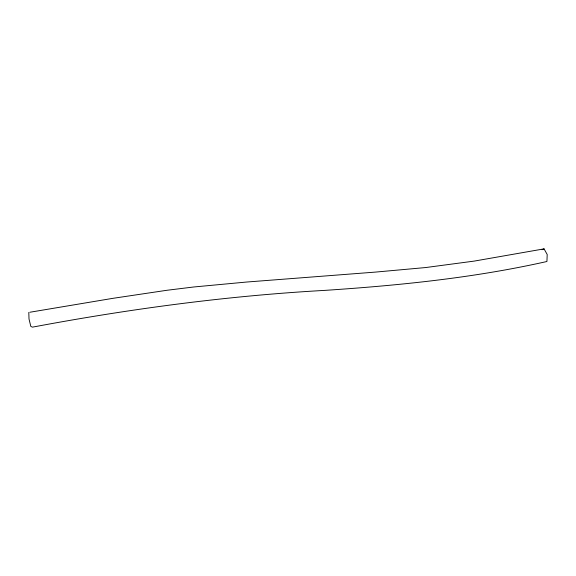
<?xml version="1.0" encoding="UTF-8"?>
<svg xmlns="http://www.w3.org/2000/svg" width="576" height="576" viewBox="0 0 576 576"><rect width="100%" height="100%" fill="white"/><g stroke="black" fill="none" stroke-linecap="round" stroke-linejoin="round"><path stroke-width="0.86" d="M542.038 249.71L544.054 248.868L547.2 254.498L546.934 261.497C474.048 277.898 399.384 285.408 324.871 290.376C226.98 295.841 129.802 308.916 33.473 326.952L32.386 327.132L30.816 326.39L29.009 318.982L28.8 312.415M544.054 248.868L474.178 261.101L425.7 267.545L375.624 272.081L246.622 282.038L193.723 286.985L166.982 290.268L112.91 298.332L29.894 312.242"/></g></svg>
